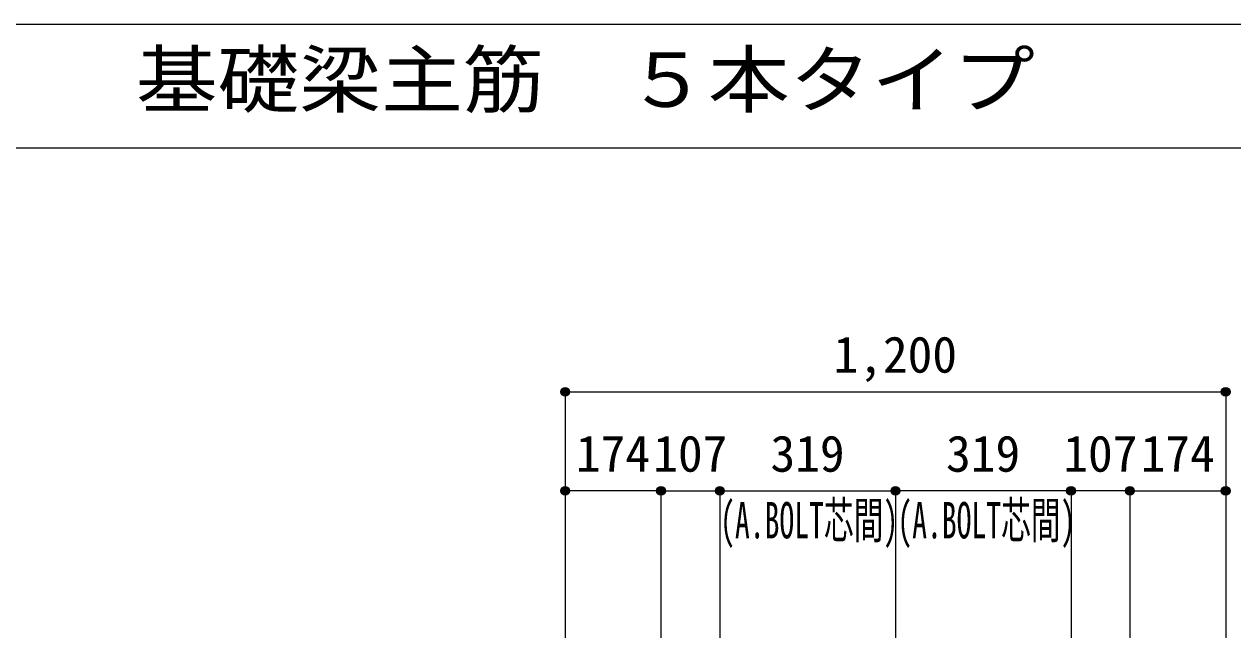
# Model space of a CAD drawing. Units: millimetres at full size, sheet at 1:30. Extents: x -5973 to 5954, y -4195 to 4201.
# Drawn here: x -1031 to 1165, y 3086 to 4201 of the extents above; entities that cross this region are included whole.
import ezdxf
from ezdxf.enums import TextEntityAlignment as Align

# ---------------------------------------------------------------- set-up
doc = ezdxf.new("R2010")
doc.units = ezdxf.units.MM
doc.header["$LTSCALE"] = 30
doc.header["$PDMODE"] = 32
doc.header["$PDSIZE"] = 15
for name, color, linetype in [('0-7_文字', 4, 'Continuous'), ('0-D_寸法', 4, 'Continuous'), ('6-7_文字', 7, 'Continuous'), ('F-0_枠', 6, 'Continuous')]:
    doc.layers.add(name, color=color, linetype=linetype)
doc.styles.add('ＭＳ ゴシック', font='')
doc.styles.get('ＭＳ ゴシック').set_extended_font_data('MS Gothic')

msp = doc.modelspace()

# ---------------------------------------------------------------- linework, layer by layer
at = {"layer": '0-D_寸法'}
for p, q in [((-47.56, 3533.07), (-47.56, 3353.07)), ((-47.56, 3533.07), (1152.44, 3533.07)), ((-47.56, 3533.07), (1152.44, 3533.07)), ((1152.44, 3533.07), (1152.44, 3086.03)), ((-47.56, 3353.07), (-47.56, 3086.03)), ((126.44, 3353.07), (-47.56, 3353.07)), ((126.44, 3353.07), (126.44, 3086.03)), ((126.44, 3353.07), (233.44, 3353.07)), ((233.44, 3353.07), (233.44, 3086.03)), ((233.44, 3353.07), (552.44, 3353.07)), ((871.44, 3353.07), (552.44, 3353.07)), ((552.44, 3353.07), (552.44, 3086.03)), ((978.44, 3353.07), (871.44, 3353.07)), ((871.44, 3353.07), (871.44, 3086.03)), ((978.44, 3353.07), (978.44, 3086.03)), ((978.44, 3353.07), (1152.44, 3353.07)), ((1152.44, 3353.07), (1152.44, 3086.03))]:
    msp.add_line(p, q, dxfattribs=at)
for centre, radius in [((-47.56, 3533.07), 8), ((-47.56, 3533.07), 7.2), ((-47.56, 3533.07), 6.4), ((-47.56, 3533.07), 5.6), ((-47.56, 3533.07), 4.8), ((-47.56, 3533.07), 4), ((-47.56, 3533.07), 3.2), ((1152.44, 3533.07), 8), ((1152.44, 3533.07), 7.2), ((1152.44, 3533.07), 6.4), ((1152.44, 3533.07), 5.6), ((1152.44, 3533.07), 4.8), ((1152.44, 3533.07), 4), ((1152.44, 3533.07), 3.2), ((-47.56, 3533.07), 2.4), ((-47.56, 3533.07), 1.6), ((-47.56, 3533.07), 0.8), ((1152.44, 3533.07), 2.4), ((1152.44, 3533.07), 1.6), ((1152.44, 3533.07), 0.8), ((-47.56, 3353.07), 8), ((-47.56, 3353.07), 7.2), ((126.44, 3353.07), 8), ((126.44, 3353.07), 7.2), ((233.44, 3353.07), 8), ((233.44, 3353.07), 7.2), ((552.44, 3353.07), 8), ((552.44, 3353.07), 7.2), ((871.44, 3353.07), 8), ((871.44, 3353.07), 7.2), ((978.44, 3353.07), 8), ((978.44, 3353.07), 7.2), ((1152.44, 3353.07), 8), ((1152.44, 3353.07), 7.2), ((-47.56, 3353.07), 6.4), ((-47.56, 3353.07), 5.6), ((-47.56, 3353.07), 4.8), ((-47.56, 3353.07), 4), ((-47.56, 3353.07), 3.2), ((-47.56, 3353.07), 2.4), ((-47.56, 3353.07), 1.6), ((-47.56, 3353.07), 0.8), ((126.44, 3353.07), 6.4), ((126.44, 3353.07), 5.6), ((126.44, 3353.07), 4.8), ((126.44, 3353.07), 4), ((126.44, 3353.07), 3.2), ((126.44, 3353.07), 2.4), ((126.44, 3353.07), 1.6), ((126.44, 3353.07), 0.8), ((233.44, 3353.07), 6.4), ((233.44, 3353.07), 5.6), ((233.44, 3353.07), 4.8), ((233.44, 3353.07), 4), ((233.44, 3353.07), 3.2), ((233.44, 3353.07), 2.4), ((233.44, 3353.07), 1.6), ((233.44, 3353.07), 0.8), ((552.44, 3353.07), 6.4), ((552.44, 3353.07), 5.6), ((552.44, 3353.07), 4.8), ((552.44, 3353.07), 4), ((552.44, 3353.07), 3.2), ((552.44, 3353.07), 2.4), ((552.44, 3353.07), 1.6), ((552.44, 3353.07), 0.8), ((871.44, 3353.07), 6.4), ((871.44, 3353.07), 5.6), ((871.44, 3353.07), 4.8), ((871.44, 3353.07), 4), ((871.44, 3353.07), 3.2), ((871.44, 3353.07), 2.4), ((871.44, 3353.07), 1.6), ((871.44, 3353.07), 0.8), ((978.44, 3353.07), 6.4), ((978.44, 3353.07), 5.6), ((978.44, 3353.07), 4.8), ((978.44, 3353.07), 4), ((978.44, 3353.07), 3.2), ((978.44, 3353.07), 2.4), ((978.44, 3353.07), 1.6), ((978.44, 3353.07), 0.8), ((1152.44, 3353.07), 6.4), ((1152.44, 3353.07), 5.6), ((1152.44, 3353.07), 4.8), ((1152.44, 3353.07), 4), ((1152.44, 3353.07), 3.2), ((1152.44, 3353.07), 2.4), ((1152.44, 3353.07), 1.6), ((1152.44, 3353.07), 0.8)]:
    msp.add_circle(centre, radius, dxfattribs=at)
at = {"layer": '0-D_寸法', "color": 7}
for p in [(-47.56, 3533.07), (-47.56, 3533.07), (1152.44, 3533.07), (-47.56, 3353.07), (126.44, 3353.07), (233.44, 3353.07), (552.44, 3353.07), (871.44, 3353.07), (978.44, 3353.07), (1152.44, 3353.07)]:
    msp.add_point(p, dxfattribs=at)
at = {"layer": 'F-0_枠'}
msp.add_line((-5972.88, 4201.15), (5954.1, 4201.15), dxfattribs=at)
at = {"layer": 'F-0_枠', "color": 2}
msp.add_line((-5972.88, 3976.15), (3723.6, 3976.15), dxfattribs=at)

# ---------------------------------------------------------------- texts
at = {"layer": '0-7_文字', "style": 'ＭＳ ゴシック', "width": 0.6}
for p in [(233.94, 3246.98), (555.93, 3246.98)]:
    msp.add_text('(A.BOLT芯間)', height=65.98, dxfattribs=at).set_placement(p, align=Align.BOTTOM_LEFT)
at = {"layer": '0-D_寸法', "style": 'ＭＳ ゴシック'}
for s, p in [('1,200', (439.94, 3548.07)), ('174', (-28.06, 3368.07)), ('107', (112.44, 3368.07)), ('319', (325.44, 3368.07)), ('319', (644.44, 3368.07)), ('107', (857.44, 3368.07)), ('174', (997.94, 3368.07))]:
    msp.add_text(s, height=65.98, dxfattribs=at).set_placement(p, align=Align.BOTTOM_LEFT)
at = {"layer": '6-7_文字', "color": 2, "style": 'ＭＳ ゴシック', "width": 1.1}
msp.add_text('\u3000\u3000基礎梁主筋\u3000５本タイプ', height=98.97, dxfattribs=at).set_placement((-1124.64, 4021.15), align=Align.BOTTOM_LEFT)

doc.saveas('drawing.dxf')
